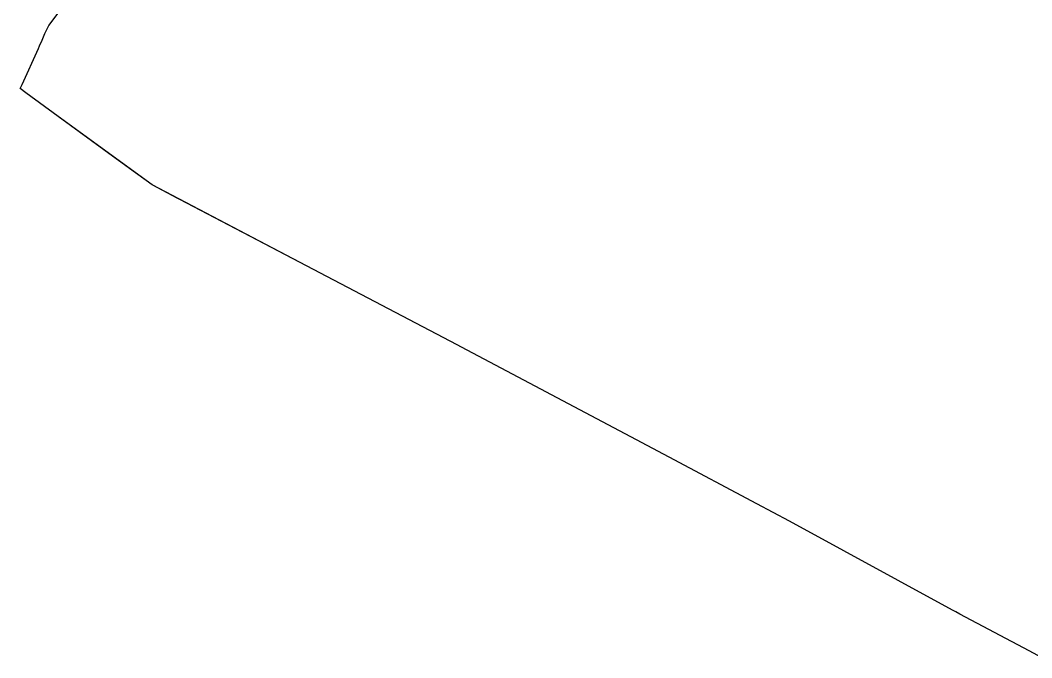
# Model space of a CAD drawing. Header units: inches. Extents: x 11258954 to 11313122, y 3645444 to 3695200.
# Drawn here: x 11263799 to 11269164, y 3668689 to 3672070 of the extents above; entities that cross this region are included whole.
import ezdxf

# ---------------------------------------------------------------- set-up
doc = ezdxf.new("R2010")
doc.units = ezdxf.units.IN
doc.header["$MEASUREMENT"] = 0
for name, color, linetype in [('SchoolBoardDistrict', 253, 'Continuous'), ('SchoolZone_Elementary', 251, 'Continuous'), ('SchoolZone_High', 63, 'Continuous'), ('SchoolZone_Middle', 154, 'Continuous')]:
    doc.layers.add(name, color=color, linetype=linetype)

msp = doc.modelspace()

# ---------------------------------------------------------------- linework, layer by layer
at = {"layer": 'SchoolBoardDistrict'}
msp.add_lwpolyline([(11269219.7815, 3668689.25), (11269149.719, 3668726.75), (11268781.875, 3668920.9375), (11268760.5315, 3668932.5625), (11268744.4375, 3668941.375), (11267878.9375, 3669413.5), (11267706.5, 3669506.0625), (11267240.634, 3669752.7575), (11267036.875, 3669860.625), (11266139.5315, 3670335.75), (11266115.844, 3670348.1875), (11265316.5625, 3670767.3125), (11264498.3125, 3671196.375), (11264000, 3671558.625), (11263829.094, 3671685.0625), (11263798.6135, 3671707.423), (11263798.594, 3671707.4375), (11263798.6135, 3671707.478), (11263808.625, 3671728.4375), (11263895.095, 3671920.542), (11263901.3605, 3671934.4615), (11263914.375, 3671963.375), (11263929.875, 3672000), (11263950.344, 3672041.25), (11264000, 3672108.249)], dxfattribs=at)
at = {"layer": 'SchoolZone_Elementary'}
msp.add_polyline3d([(11269219.7815, 3668689.25, 0), (11269149.719, 3668726.75, 0), (11268781.875, 3668920.9375, 0), (11268760.5315, 3668932.5625, 0), (11268744.4375, 3668941.375, 0), (11267878.9375, 3669413.5, 0), (11267706.5, 3669506.0625, 0), (11267240.634, 3669752.7575, 0), (11267036.875, 3669860.625, 0), (11266139.5315, 3670335.75, 0), (11266115.844, 3670348.1875, 0), (11265316.5625, 3670767.3125, 0), (11264644.3135, 3671119.817, 0), (11264635.179, 3671124.607, 0), (11264498.3125, 3671196.375, 0), (11264410.4325, 3671260.2595, 0), (11264249.1565, 3671377.5, 0), (11264235.423, 3671387.4835, 0), (11264222.49, 3671396.885, 0), (11264000, 3671558.625, 0), (11263829.094, 3671685.0625, 0), (11263798.594, 3671707.4375, 0), (11263808.625, 3671728.4375, 0), (11263895.095, 3671920.542, 0), (11263901.3605, 3671934.4615, 0), (11263914.375, 3671963.375, 0), (11263929.875, 3672000, 0), (11263950.344, 3672041.25, 0), (11263968.2145, 3672065.3625, 0), (11264000, 3672108.249, 0)], dxfattribs=at)
at = {"layer": 'SchoolZone_High'}
msp.add_polyline3d([(11269219.7815, 3668689.25, 0), (11269149.719, 3668726.75, 0), (11268781.875, 3668920.9375, 0), (11268760.5315, 3668932.5625, 0), (11268744.4375, 3668941.375, 0), (11267878.9375, 3669413.5, 0), (11267706.5, 3669506.0625, 0), (11267240.634, 3669752.7575, 0), (11267036.875, 3669860.625, 0), (11266139.5315, 3670335.75, 0), (11266115.844, 3670348.1875, 0), (11265316.5625, 3670767.3125, 0), (11264644.3135, 3671119.817, 0), (11264635.179, 3671124.607, 0), (11264498.3125, 3671196.375, 0), (11264410.4325, 3671260.2595, 0), (11264249.1565, 3671377.5, 0), (11264235.423, 3671387.4835, 0), (11264222.49, 3671396.885, 0), (11264000, 3671558.625, 0), (11263829.094, 3671685.0625, 0), (11263798.594, 3671707.4375, 0), (11263808.625, 3671728.4375, 0), (11263895.095, 3671920.542, 0), (11263901.3605, 3671934.4615, 0), (11263914.375, 3671963.375, 0), (11263929.875, 3672000, 0), (11263950.344, 3672041.25, 0), (11263968.2145, 3672065.3625, 0), (11264000, 3672108.249, 0)], dxfattribs=at)
at = {"layer": 'SchoolZone_Middle'}
msp.add_polyline3d([(11269219.7815, 3668689.25, 0), (11269149.719, 3668726.75, 0), (11268781.875, 3668920.9375, 0), (11268760.5315, 3668932.5625, 0), (11268744.4375, 3668941.375, 0), (11267878.9375, 3669413.5, 0), (11267706.5, 3669506.0625, 0), (11267240.634, 3669752.7575, 0), (11267036.875, 3669860.625, 0), (11266139.5315, 3670335.75, 0), (11266115.844, 3670348.1875, 0), (11265316.5625, 3670767.3125, 0), (11264644.3135, 3671119.817, 0), (11264635.179, 3671124.607, 0), (11264498.3125, 3671196.375, 0), (11264410.4325, 3671260.2595, 0), (11264249.1565, 3671377.5, 0), (11264235.423, 3671387.4835, 0), (11264222.49, 3671396.885, 0), (11264000, 3671558.625, 0), (11263829.094, 3671685.0625, 0), (11263798.594, 3671707.4375, 0), (11263808.625, 3671728.4375, 0), (11263895.095, 3671920.542, 0), (11263901.3605, 3671934.4615, 0), (11263914.375, 3671963.375, 0), (11263929.875, 3672000, 0), (11263950.344, 3672041.25, 0), (11263968.2145, 3672065.3625, 0), (11264000, 3672108.249, 0)], dxfattribs=at)

doc.saveas('drawing.dxf')
